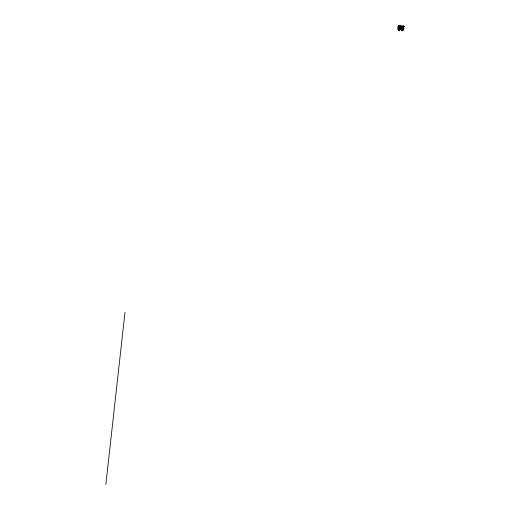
<?xml version="1.0" encoding="UTF-8"?>
<svg xmlns="http://www.w3.org/2000/svg" width="510" height="510" viewBox="0 0 510 510"><rect width="100%" height="100%" fill="white"/><g stroke="black" fill="none" stroke-linecap="round" stroke-linejoin="round"><path stroke-width="0.76" d="M398.947 26.469L399.336 26.348L398.897 26.31M398.233 28.777L398.374 30.364L399.719 30.485L399.77 29.854M398.514 26.641L398.189 26.609M398.501 29.146L398.514 28.636L400.159 28.834M398.68 27.591L398.087 27.534M398.654 30.364L398.673 29.752L399.158 29.822M399.043 27.667L398.839 28.05L399.247 28.069M398.909 27.017L400.197 27.132M398.763 30.09L399.024 29.809M398.903 30.205L398.935 29.778M398.763 28.828L398.909 29.178L397.978 29.095L398.01 28.592L399.158 28.528L399.113 29.223L399.132 28.547M399.018 28.024L399.037 27.489M399.253 27.024L398.897 26.622M399.088 30.402L399.107 29.79M399.202 28.171L399.298 27.808M399.285 27.648L400.152 27.693M399.279 27.024L398.954 26.756M399.304 29.835L399.923 29.892L400.012 28.77M399.821 29.287L399.859 28.758M399.897 28.286L399.923 27.699M400.018 26.558L400.089 25.691M399.897 29.892L399.948 29.274L399.273 29.217L399.942 29.299M400.14 27.228L400.191 26.596L399.324 26.52M400.095 27.718L400.127 27.075M400.586 28.369L400.803 25.729L398.291 25.5L397.998 28.139L400.713 28.369M401.421 27.24L401.906 27.285L401.976 26.59M401.185 29.414L401.599 29.453L401.612 30.657L402.957 30.778L403.008 30.147M401.752 26.934L401.427 26.902M401.733 29.433L401.746 28.93L403.397 29.07M401.918 27.884L401.325 27.827M401.912 30.045L401.861 30.651L401.937 30.071L402.377 30.09L402.32 30.696M402.282 27.961L402.052 28.337L402.447 28.413M402.129 26.628L402.549 26.902L402.269 26.641M402.078 28.343L402.116 27.871M402.141 27.311L403.435 27.425L403.384 27.986L402.517 27.942M402.18 27.138L402.537 27.055L402.192 27.049M402.288 27.91L402.09 28.197M402.135 30.498L402.173 30.071M402.256 30.103C402.345 31.136 401.561 29.994 402.32 30.409M402.345 29.516L402.396 28.815L401.242 28.885M402.498 28.522L402.53 28.101M402.537 30.128L403.155 30.186L403.251 29.064M403.034 28.426L403.155 27.993M403.053 29.58L403.098 29.051M403.257 26.851L403.321 25.978M403.333 28.012L403.423 26.89M403.824 28.662L404.035 26.016L401.523 25.793L401.23 28.426L403.952 28.662M404.143 26.354L404.13 26.66M105.844 484.5L124.988 312.388M398.036 28.617L397.978 29.095L398.909 29.204M401.268 28.911L401.217 29.389L402.148 29.472L401.631 29.453M399.075 30.217L398.673 30.135L399.094 30.02M398.737 26.297L398.673 26.992L398.151 26.947M402.556 26.813L403.321 26.915M398.858 27.808L399.266 27.884M402.097 28.101L402.498 28.177M398.673 30.084L399.081 30.122M401.906 30.428L402.313 30.511M402.511 29.503L403.18 29.593L402.511 29.503"/></g></svg>
